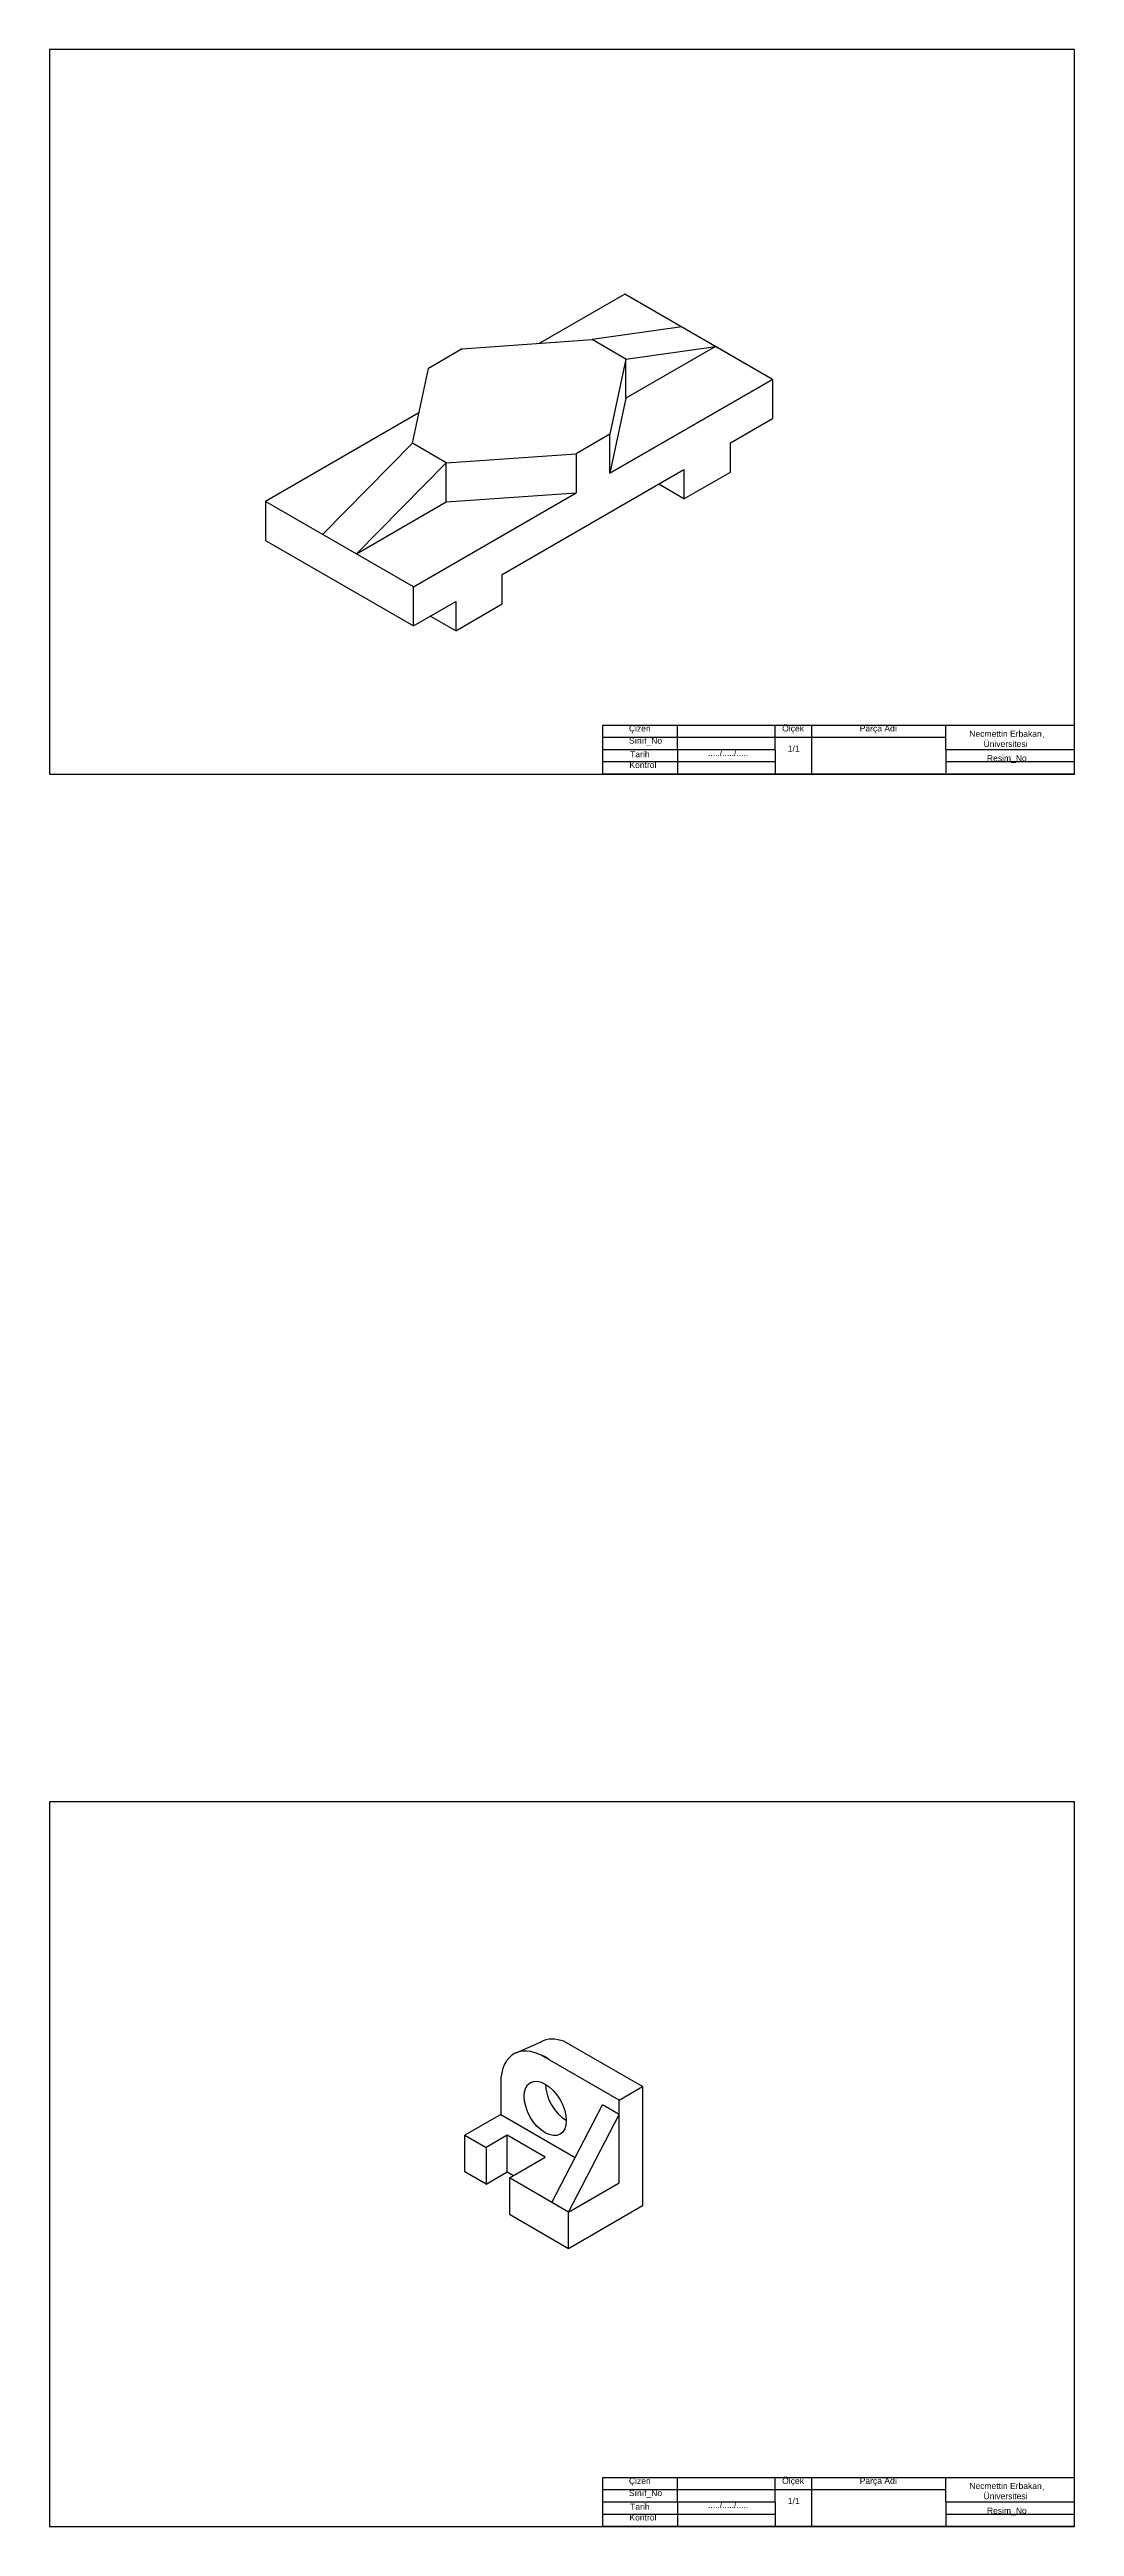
# Model space of a CAD drawing. Header units: millimetres. Extents: x 822 to 2179, y 722 to 1738.
# Drawn here: x 1759 to 2179, y 722 to 1738 of the extents above; entities that cross this region are included whole.
import ezdxf

# ---------------------------------------------------------------- set-up
doc = ezdxf.new("R2010")
doc.units = ezdxf.units.MM
doc.linetypes.add('HIDDEN2', pattern=[4.7625, 3.175, -1.5875])
doc.styles.get("Standard").update_dxf_attribs({"font": 'arial.ttf'})

msp = doc.modelspace()

# ---------------------------------------------------------------- linework, layer by layer
for p, q in [((2179.4, 1737.7), (1759.4, 1737.7)), ((1759.4, 1737.7), (1759.4, 1440.7)), ((2179.4, 1440.7), (2179.4, 1737.7)), ((1995.1, 1637.5), (1960, 1617.2)), ((2055.7, 1602.5), (1995.1, 1637.5)), ((1928.4, 1615), (1914.6, 1607)), ((1928.4, 1615), (1981.7, 1618.8)), ((2018.5, 1624), (1981.7, 1618.8)), ((1995.5, 1610.8), (1981.7, 1618.8)), ((2032.3, 1616), (1995.5, 1594.8)), ((1995.5, 1610.8), (2032.3, 1616)), ((2055.7, 1602.5), (2032.3, 1616)), ((1908.1, 1576.3), (1914.6, 1607)), ((1995.5, 1610.8), (1989, 1580)), ((1995.5, 1594.8), (1995.5, 1610.8)), ((2055.7, 1602.5), (1989, 1564)), ((1989, 1564), (2055.7, 1602.5)), ((1995.5, 1594.8), (1989, 1564)), ((2055.7, 1602.5), (2055.7, 1586.5)), ((1910.7, 1588.8), (1847.9, 1552.5)), ((2038.4, 1576.5), (2055.7, 1586.5)), ((1908.1, 1576.3), (1871.3, 1539)), ((1921.9, 1568.3), (1908.1, 1576.3)), ((1989, 1580), (1975.2, 1572)), ((1989, 1564), (1989, 1580)), ((2038.4, 1564.5), (2038.4, 1576.5)), ((1885.1, 1531), (1921.9, 1568.3)), ((1921.9, 1568.3), (1975.2, 1572)), ((1921.9, 1552.3), (1921.9, 1568.3)), ((1944.9, 1522.5), (2019.3, 1565.5)), ((1944.9, 1522.5), (2019.3, 1565.5)), ((1975.2, 1572), (1975.2, 1556)), ((2019.3, 1565.5), (2019.3, 1553.5)), ((2019.3, 1553.5), (2038.4, 1564.5)), ((1908.5, 1517.5), (1975.2, 1556)), ((1908.5, 1517.5), (1975.2, 1556)), ((1921.9, 1552.3), (1975.2, 1556)), ((2019.3, 1553.5), (2009, 1559.5)), ((1908.5, 1517.5), (1847.9, 1552.5)), ((1847.9, 1552.5), (1847.9, 1536.5)), ((1885.1, 1531), (1921.9, 1552.3)), ((1847.9, 1536.5), (1908.5, 1501.5)), ((1908.5, 1501.5), (1908.5, 1517.5)), ((1944.9, 1510.5), (1944.9, 1522.5)), ((1908.5, 1501.5), (1925.8, 1511.5)), ((1908.5, 1501.5), (1925.8, 1511.5)), ((1925.8, 1499.5), (1915.4, 1505.5)), ((1925.8, 1511.5), (1925.8, 1499.5)), ((1925.8, 1499.5), (1944.9, 1510.5)), ((2126.7, 1455.7), (1985.9, 1455.7)), ((2179.4, 1460.7), (1986, 1460.7)), ((1986, 1460.7), (1986, 1440.7)), ((2016.8, 1440.8), (2016.7, 1460.7)), ((2056.8, 1440.9), (2056.7, 1460.7)), ((2071.8, 1441), (2071.7, 1460.7)), ((2126.8, 1441.2), (2126.7, 1460.7)), ((2166.8, 1455.7), (2166.7, 1455.7)), ((2056.8, 1450.7), (1986, 1450.7)), ((2056.8, 1445.7), (1986, 1445.7)), ((2179.3, 1450.7), (2126.7, 1450.7)), ((2166.8, 1445.7), (2126.8, 1445.7)), ((2179.4, 1445.7), (2126.8, 1445.7)), ((1759.4, 1440.7), (2179.4, 1440.7)), ((2179.4, 1440.7), (1986, 1440.7)), ((2179.4, 1019.4), (1759.4, 1019.4)), ((1759.4, 1019.4), (1759.4, 722.4)), ((2179.4, 722.4), (2179.4, 1019.4)), ((1960.7, 921), (1950.5, 916.5)), ((1992.8, 897.2), (1960.9, 915.6)), ((2002.4, 902.8), (1970.5, 921.1)), ((1944.3, 904.3), (1944.3, 891.3)), ((1965.2, 855.3), (1985.9, 895.3)), ((1992.8, 891.3), (1985.9, 895.3)), ((1992.8, 897.2), (2002.4, 902.8)), ((1992.8, 863.3), (1992.8, 897.3)), ((2002.4, 902.8), (2002.4, 853.8)), ((1944.3, 891.3), (1929.6, 882.8)), ((1944.3, 891.3), (1974.7, 873.7)), ((1972, 851.3), (1992.8, 891.3)), ((1929.6, 867.8), (1929.6, 882.8)), ((1929.6, 882.8), (1938.3, 877.8)), ((1946.9, 882.8), (1938.3, 877.8)), ((1938.3, 877.8), (1938.3, 862.8)), ((1962.5, 873.8), (1946.9, 882.8)), ((1946.9, 867.8), (1946.9, 882.8)), ((1947.8, 865.3), (1962.5, 873.8)), ((1938.3, 862.8), (1929.6, 867.8)), ((1938.3, 862.8), (1946.9, 867.8)), ((1946.9, 867.8), (1949.5, 866.3)), ((1972, 851.3), (1947.8, 865.3)), ((1947.8, 865.3), (1947.8, 850.3)), ((1972, 851.3), (1992.8, 863.3)), ((2002.4, 853.8), (1972, 836.3)), ((1972, 836.3), (1947.8, 850.3)), ((1972, 836.3), (1972, 851.3)), ((2179.4, 742.4), (1986, 742.4)), ((1986, 742.4), (1986, 722.4)), ((2016.8, 722.5), (2016.7, 742.4)), ((2056.8, 722.7), (2056.7, 742.4)), ((2071.8, 722.7), (2071.7, 742.4)), ((2126.8, 722.9), (2126.7, 742.4)), ((2126.7, 737.4), (1985.9, 737.4)), ((2056.8, 732.4), (1986, 732.4)), ((2179.3, 732.4), (2126.7, 732.4)), ((2166.8, 737.4), (2166.7, 737.4)), ((1759.4, 722.4), (2179.4, 722.4)), ((2056.8, 727.4), (1986, 727.4)), ((2179.4, 722.4), (1986, 722.4)), ((2166.8, 727.4), (2126.8, 727.4)), ((2179.4, 727.4), (2126.8, 727.4))]:
    msp.add_line(p, q)
for centre, major_axis, start_param, end_param in [((1962.5, 893.8), (12.9, -22.3), 8.552065, 10.210176), ((1973.5, 898.7), (12.9, -22.3), 8.80522, 9.424778), ((1971.2, 898.8), (6.1, -10.6), 3.926991, 5.497787)]:
    msp.add_ellipse(centre, major_axis=major_axis, ratio=0.57735, start_param=start_param, end_param=end_param)
msp.add_ellipse((1962.5, 893.8), major_axis=(6.1, -10.6), ratio=0.57735)

# ---------------------------------------------------------------- texts
at = {"char_height": 2.5, "attachment_point": 1}
for s, width, insert in [('Sınıf_No', 19.963, (1996.8, 1455.7)), ('Kontrol', 20, (1997, 1445.7)), ('Tarih', 20, (1997.3, 1450.1)), ('Sınıf_No', 19.963, (1996.8, 737.4)), ('Tarih', 20, (1997.3, 731.8)), ('Kontrol', 20, (1997, 727.4))]:
    msp.add_mtext_dynamic_manual_height_columns(s, width=width, gutter_width=12.5, heights=[0], dxfattribs=dict(at, insert=insert))
at = {"linetype": 'HIDDEN2', "char_height": 2.5, "attachment_point": 1}
for s, width, heights, insert in [('Çizen', 19.925, [0], (1996.8, 1460.7)), ('Ölçek', 15.037, [0], (2059.6, 1460.7)), ('1/1', 12.439, [0], (2061.9, 1452.4)), ('\\pxqc;Parça Adı', 54.688, [5.23], (2071.7, 1460.7)), ('\\pxqc;Necmettin Erbakan Üniversitesi', 40.074, [0], (2131.1, 1458.5)), ('...../...../.....', 40.019, [0], (2029.2, 1450.7)), ('Resim_No', 39.176, [0], (2143.5, 1448.5)), ('Çizen', 19.925, [0], (1996.8, 742.4)), ('Ölçek', 15.037, [0], (2059.6, 742.4)), ('\\pxqc;Parça Adı', 54.688, [5.23], (2071.7, 742.4)), ('...../...../.....', 40.019, [0], (2029.2, 732.5)), ('1/1', 12.439, [0], (2061.9, 734.1)), ('\\pxqc;Necmettin Erbakan Üniversitesi', 40.074, [0], (2131.1, 740.3)), ('Resim_No', 39.176, [0], (2143.5, 730.2))]:
    msp.add_mtext_dynamic_manual_height_columns(s, width=width, gutter_width=12.5, heights=heights, dxfattribs=dict(at, insert=insert))

doc.saveas('drawing.dxf')
